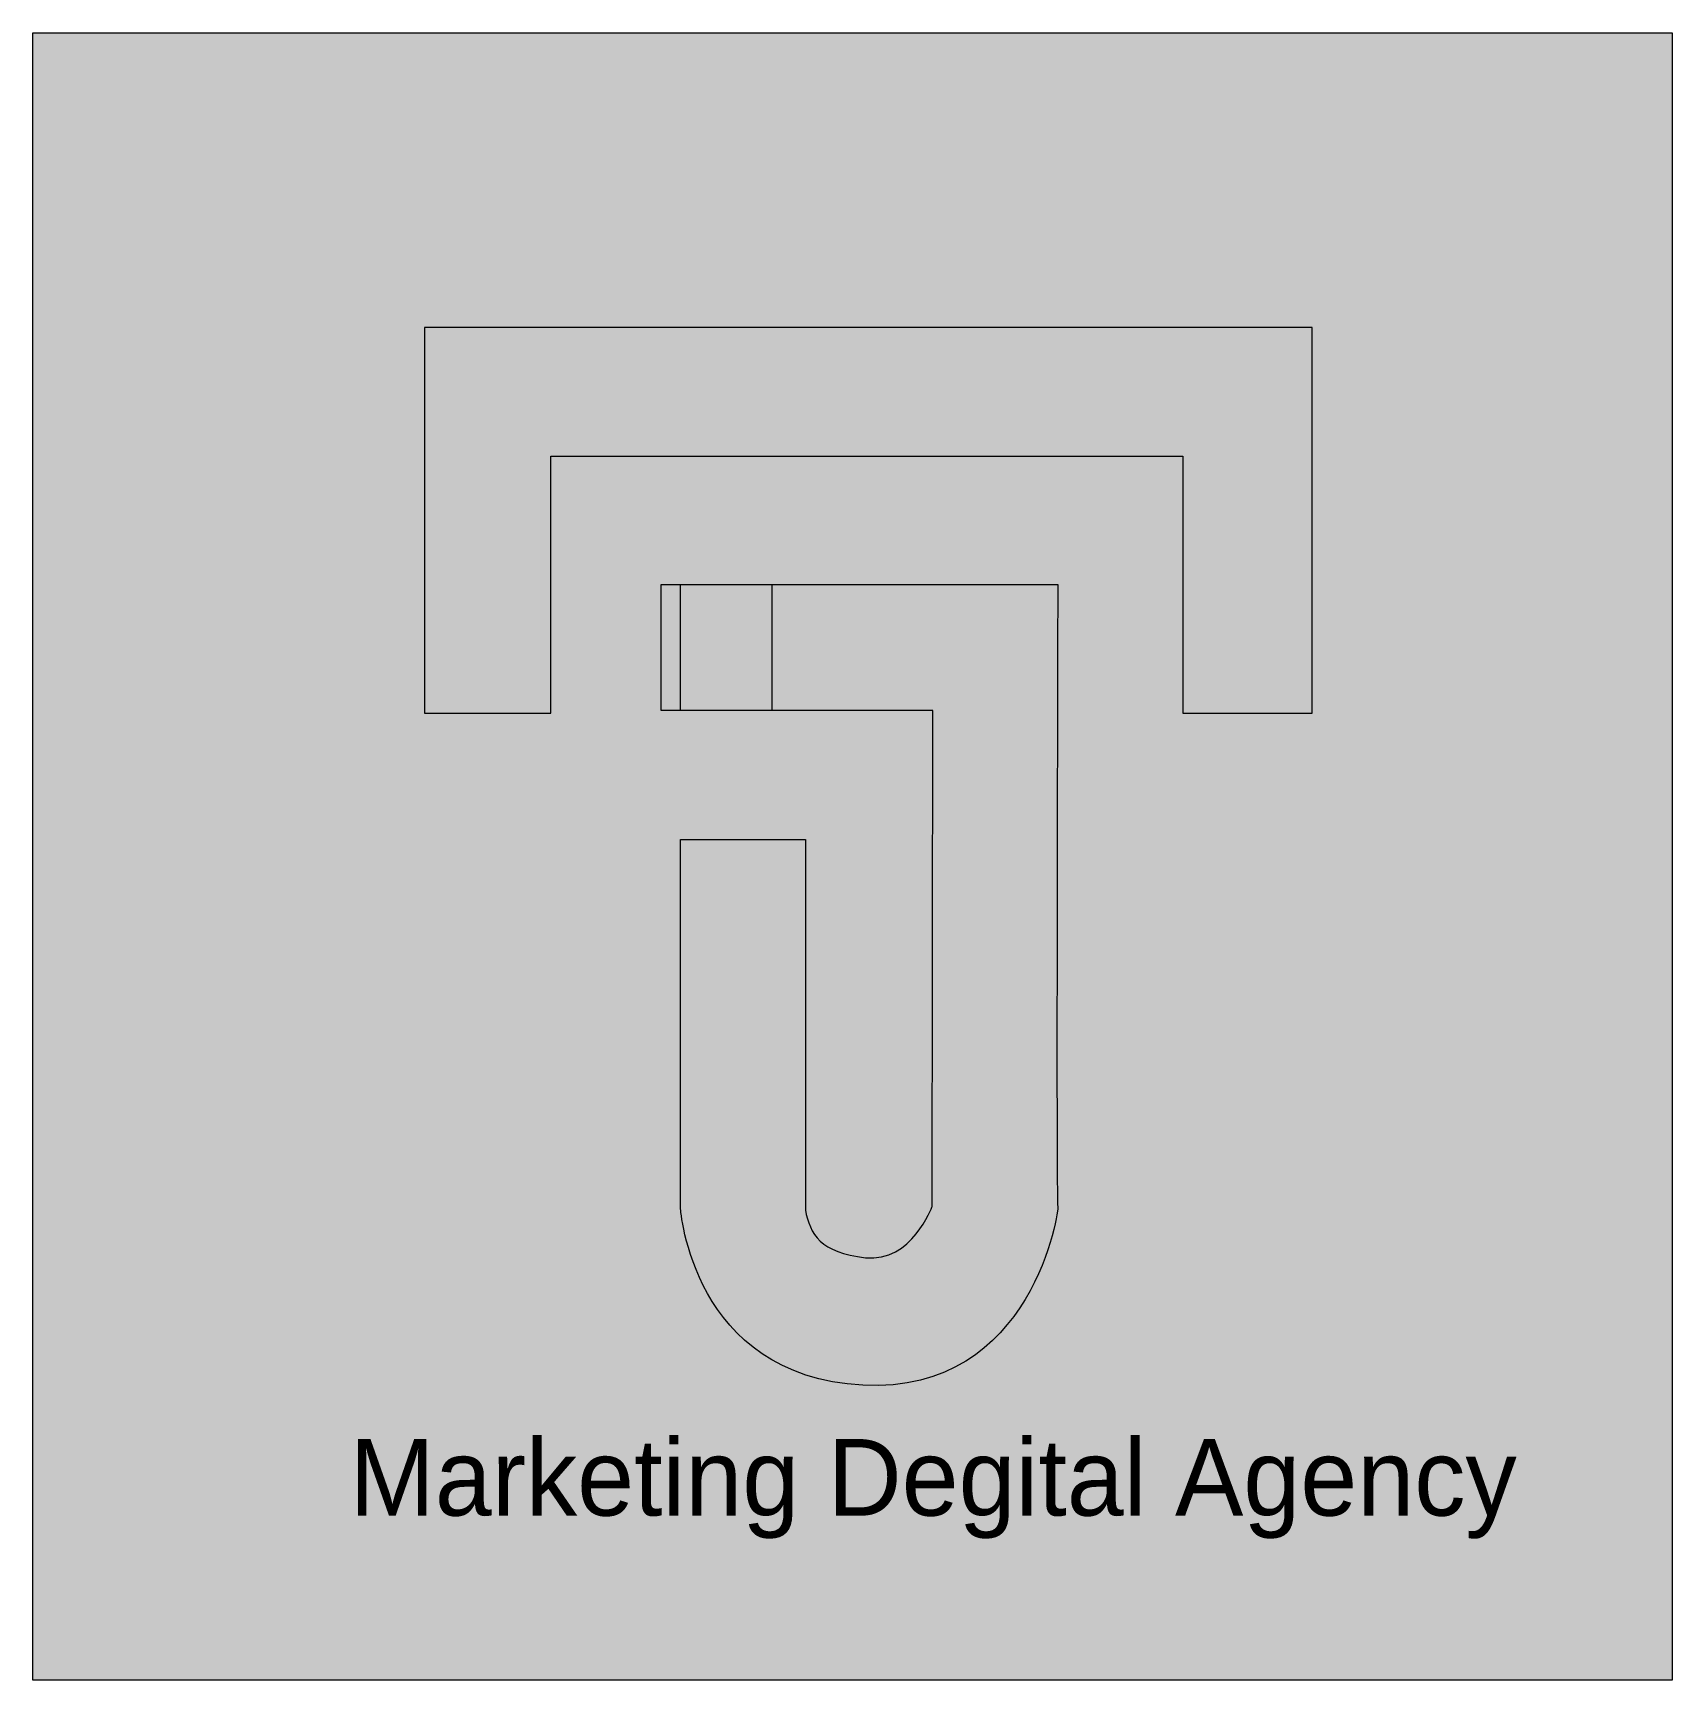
# Model space of a CAD drawing. Extents: x -77 to 378, y -189 to 268.
import ezdxf

# ---------------------------------------------------------------- set-up
doc = ezdxf.new("R2010")
doc.units = 0
doc.header["$MEASUREMENT"] = 0
for name, color, linetype in [('Layer 2', 7, 'Continuous'), ('Layer 3', 7, 'Continuous'), ('Layer 4', 7, 'Continuous')]:
    doc.layers.add(name, color=color, linetype=linetype)

# ---------------------------------------------------------------- blocks, each defined once
blk = doc.blocks.new('block 2')
at = {"layer": 'Layer 2', "true_color": 0xff3013}
h = blk.add_hatch(color=20, dxfattribs=at)
h.dxf.hatch_style = 2
h.paths.add_polyline_path([(31.61, 186.33), (31.61, 79.37), (66.61, 79.37), (66.61, 150.67), (241.83, 150.67), (241.83, 79.37), (277.7, 79.37), (277.7, 186.33)])
h = blk.add_hatch(color=20, dxfattribs=at)
h.dxf.hatch_style = 2
edge = h.paths.add_edge_path()
edge.add_spline(control_points=[(137.19, 44.34), (137.19, 44.34), (102.58, 44.34), (102.58, 44.34), (102.58, 44.34), (102.58, -57.98), (102.58, -57.98), (102.58, -57.98), (105.61, -104.46), (153.11, -106.99), (200.6, -109.51), (207.68, -57.47), (207.17, -57.47), (206.67, -57.47), (207.17, 115.08), (207.17, 115.08), (207.17, 115.08), (102.58, 115.08), (102.58, 115.08), (102.58, 115.08), (102.58, 80.13), (102.58, 80.13), (102.58, 80.13), (172.56, 80.13), (172.56, 80.13), (172.56, 80.13), (172.31, -57.47), (172.31, -57.47), (172.31, -57.47), (166.62, -72.98), (153.89, -71.62), (141.33, -70.28), (138.44, -65.02), (137.19, -58.48), (137.19, -58.48), (137.19, 44.34), (137.19, 44.34)], knot_values=[0, 0, 0, 0, 1, 1, 1, 2, 2, 2, 3, 3, 3, 4, 4, 4, 5, 5, 5, 6, 6, 6, 7, 7, 7, 8, 8, 8, 9, 9, 9, 10, 10, 10, 11, 11, 11, 12, 12, 12, 12], degree=3, periodic=1)
at = {"layer": 'Layer 2', "lineweight": 0}
blk.add_lwpolyline([(31.61, 186.33), (31.61, 79.37), (66.61, 79.37), (66.61, 150.67), (241.83, 150.67), (241.83, 79.37), (277.7, 79.37), (277.7, 186.33), (31.61, 186.33)], dxfattribs=at)
blk.add_open_spline([(137.19, 44.34), (137.19, 44.34), (102.58, 44.34), (102.58, 44.34), (102.58, 44.34), (102.58, -57.98), (102.58, -57.98), (102.58, -57.98), (105.61, -104.46), (153.11, -106.99), (200.6, -109.51), (207.68, -57.47), (207.17, -57.47), (206.67, -57.47), (207.17, 115.08), (207.17, 115.08), (207.17, 115.08), (102.58, 115.08), (102.58, 115.08), (102.58, 115.08), (102.58, 80.13), (102.58, 80.13), (102.58, 80.13), (172.56, 80.13), (172.56, 80.13), (172.56, 80.13), (172.31, -57.47), (172.31, -57.47), (172.31, -57.47), (166.62, -72.98), (153.89, -71.62), (141.33, -70.28), (138.44, -65.02), (137.19, -58.48), (137.19, -58.48), (137.19, 44.34), (137.19, 44.34)], degree=3, knots=[0, 0, 0, 0, 1, 1, 1, 2, 2, 2, 3, 3, 3, 4, 4, 4, 5, 5, 5, 6, 6, 6, 7, 7, 7, 8, 8, 8, 9, 9, 9, 10, 10, 10, 11, 11, 11, 12, 12, 12, 12], dxfattribs=at)

msp = doc.modelspace()

# ---------------------------------------------------------------- hatches: boundary and pattern name
at = {"layer": 'Layer 2', "true_color": 0x757575}
h = msp.add_hatch(color=8, dxfattribs=at)
h.dxf.hatch_style = 2
h.paths.add_polyline_path([(97.18, 115.08), (127.86, 115.08), (127.86, 80.13), (97.18, 80.13)])
at = {"layer": 'Layer 3', "true_color": 0xffffff}
h = msp.add_hatch(color=7, dxfattribs=at)
h.dxf.hatch_style = 2
h.paths.add_polyline_path([(377.5, -188.75), (-77, -188.75), (-77, 268), (377.5, 268)])

# ---------------------------------------------------------------- linework, layer by layer
at = {"layer": 'Layer 2', "lineweight": 0}
msp.add_lwpolyline([(97.18, 115.08), (127.86, 115.08), (127.86, 80.13), (97.18, 80.13), (97.18, 115.08)], dxfattribs=at)
at = {"layer": 'Layer 3', "lineweight": 0}
msp.add_lwpolyline([(377.5, -188.75), (-77, -188.75), (-77, 268), (377.5, 268), (377.5, -188.75)], dxfattribs=at)

# ---------------------------------------------------------------- block references
at = {"layer": 'Layer 2'}
msp.add_blockref('block 2', (0, 0), dxfattribs=at)

# ---------------------------------------------------------------- texts
at = {"layer": 'Layer 4', "color": 8, "true_color": 0x757575, "insert": (10.78, -149.56), "char_height": 21.24, "attachment_point": 7}
msp.add_mtext('\\fMicrosoft Yi Baiti|b0|i0|c0|p34;\\W1;Marketing Degital Agency', dxfattribs=at)

doc.saveas('drawing.dxf')
